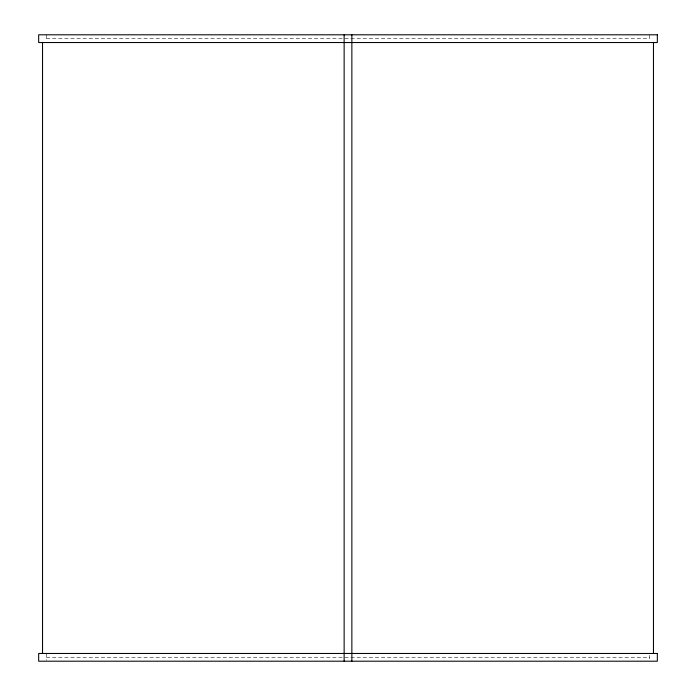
<?xml version="1.0" encoding="UTF-8"?>
<svg xmlns="http://www.w3.org/2000/svg" width="696" height="696" viewBox="0 0 696 696"><rect width="100%" height="100%" fill="white"/><g stroke="black" fill="none" stroke-linecap="round" stroke-linejoin="round"><path stroke-width="0.52" stroke-dasharray="3.48 2.61" d="M46.406 38.663L649.594 38.663M46.406 657.337L649.594 657.337M649.594 34.8L649.594 40.603M649.594 655.397L649.594 660.234M46.406 34.8L46.406 40.603M46.406 653.466L46.406 660.234"/><path stroke-width="1.04" d="M653.466 42.534L653.466 653.466M351.863 34.8L351.863 661.2M344.137 34.8L344.137 661.2M42.534 42.534L42.534 653.466M657.337 34.8L38.663 34.8L38.663 42.534L657.337 42.534L657.337 34.8M657.337 653.466L38.663 653.466L38.663 661.2L657.337 661.2L657.337 653.466"/></g></svg>
